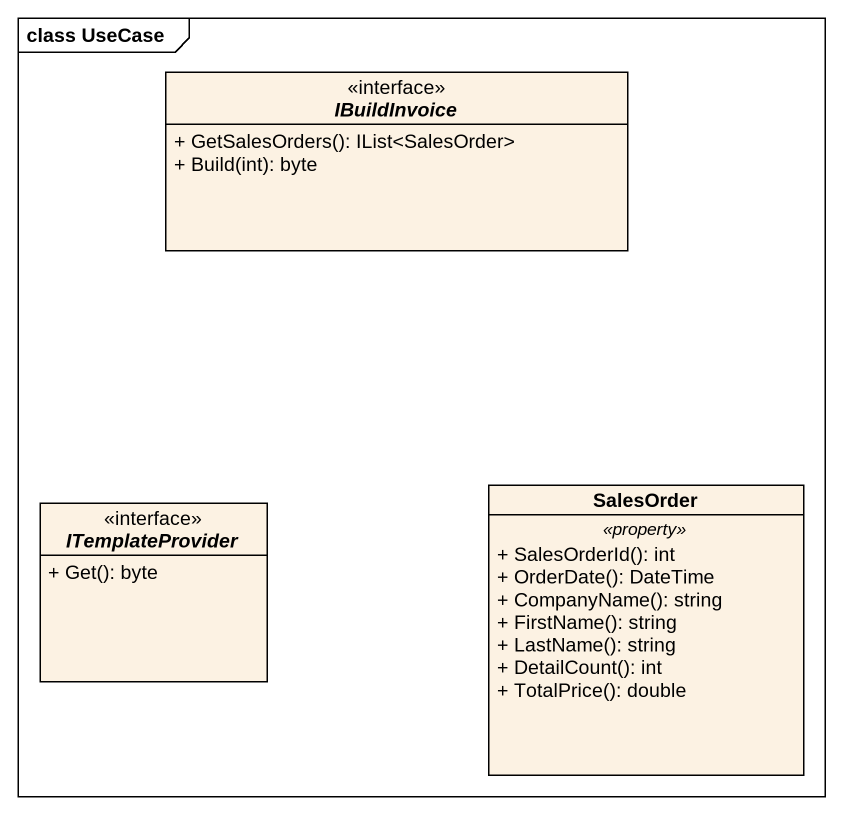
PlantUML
@startuml
mainframe class UseCase
hide circle
hide empty members
skinparam classAttributeIconSize 0
interface IBuildInvoice {
  + GetSalesOrders(): IList<SalesOrder>
  + Build(int): byte
}
interface ITemplateProvider {
  + Get(): byte
}
class SalesOrder {
  .. <<property>> ..
  + SalesOrderId(): int
  + OrderDate(): DateTime
  + CompanyName(): string
  + FirstName(): string
  + LastName(): string
  + DetailCount(): int
  + TotalPrice(): double
}
@enduml
